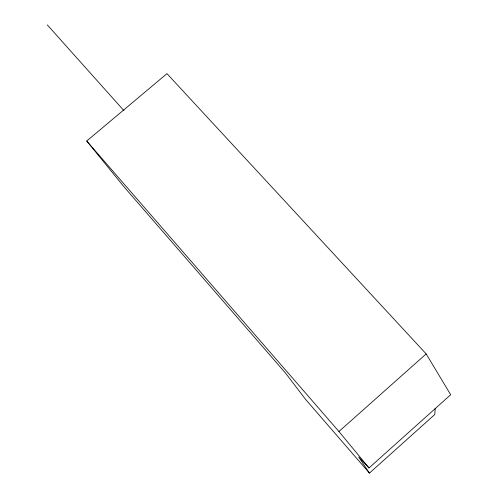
<?xml version="1.0" encoding="UTF-8"?>
<svg xmlns="http://www.w3.org/2000/svg" width="498" height="498" viewBox="0 0 498 498"><rect width="100%" height="100%" fill="white"/><g stroke="black" fill="none" stroke-linecap="round" stroke-linejoin="round"><path stroke-width="0.75" d="M435.202 408.335L434.804 414.51L369.441 473.1L305.548 399.34L285.634 373.22L123.803 186.582L86.739 141.015L166.967 73.648L426.176 353.91L450.696 394.746L369.006 467.933L358.691 457.071L369.441 473.1M369.006 467.933L338.945 431.505L426.176 353.91M47.304 24.9L123.971 110.681M86.739 141.015L338.945 431.505"/></g></svg>
